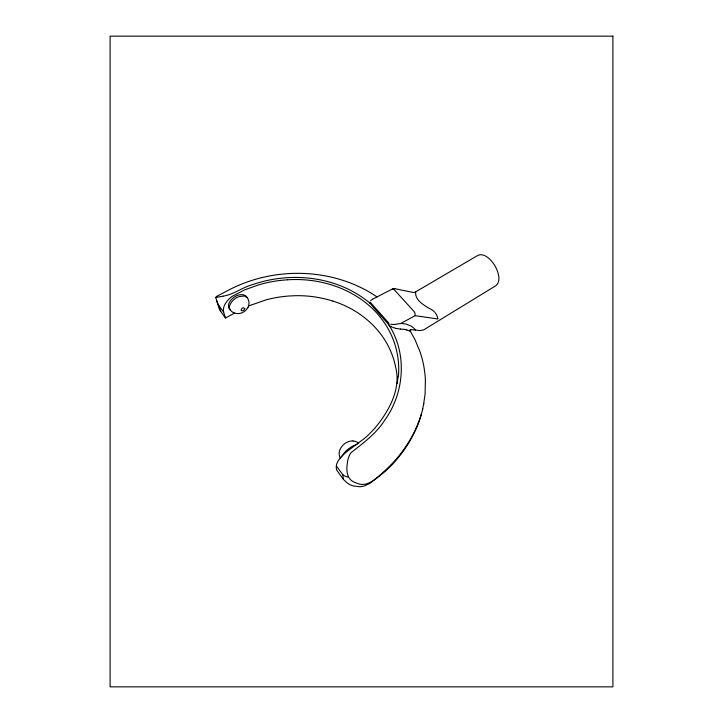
<?xml version="1.0" encoding="UTF-8"?>
<svg xmlns="http://www.w3.org/2000/svg" width="723" height="723" viewBox="0 0 723 723"><rect width="100%" height="100%" fill="white"/><g stroke="black" fill="none" stroke-linecap="round" stroke-linejoin="round"><path stroke-width="1.08" d="M422.711 408.757C419.304 424.672 411.848 439.512 402.232 452.571A132.21 132.21 0 0 1 385.232 471.369L369.923 483.362L364.293 485.983A21.292 21.292 0 0 1 359.512 486.733L352.734 485.811A20.416 20.416 0 0 1 347.591 483.28L343.714 479.71L336.773 470.221C334.55 463.741 339.665 458.382 343.859 454.279A60.136 60.136 0 0 1 349.019 449.923L364.708 438.283A108.17 108.17 0 0 0 379.015 423.027C390.781 407.302 400.904 387.176 395.635 367.13C393.764 357.632 390.113 348.504 384.998 340.289C373.185 321.428 354.062 307.682 332.914 301.12M398.147 376.52L397.135 383.561M415.626 293.267C415.635 300.126 422.783 304.275 427.871 307.618A54.261 54.261 0 0 0 430.528 309.055A14.442 14.442 0 0 1 433.728 311.233L434.387 311.875M423.551 404.636L425.115 393.827L425.377 379.548A103.172 103.172 0 0 0 420.126 352.038L414.866 339.349L410.266 331.116M422.476 410.031L423.786 403.344M415.391 330.068A13.638 13.638 0 0 0 410.574 325.802L406.227 324.13L400.885 323.398L415.192 315.671L414.975 313.357A9.887 9.887 0 0 0 414.306 311.767L394.622 290.131A4.51 4.51 0 0 0 393.981 289.534L392.372 289.055L372.969 298.979M421.292 414.198C417.316 427.618 410.7 440.171 402.395 451.414A132.634 132.634 0 0 1 385.332 470.275C378.274 476.701 367.401 488.658 356.276 482.955C346.941 480.271 346.136 471.586 347.293 463.362C347.754 459.584 348.73 455.725 351.071 452.652C363.163 443.1 376.041 433.773 384.528 420.497C404.509 393.122 407.492 353.764 388.866 324.916M248.269 306.877L247.881 307.691M341.283 456.909L345.522 451.441M370.7 300.515L372.67 299.132M217.126 296.168L227.628 290.619C271.649 267.112 327.953 267.257 370.962 293.032M415.472 291.965L477.903 255.364C482.937 253.032 488.197 257.334 491.405 260.913A32.219 32.219 0 0 1 497.433 271.125C499.06 275.662 500.289 282.341 495.87 285.684L423.651 329.887L420.126 330.574A13.529 13.529 0 0 1 419.114 330.492L411.26 329.634M220.126 296.71L215.734 297.533L219.177 308.459A10.556 10.556 0 0 0 220.705 311.414L225.504 317.984L234.541 313.095A11.008 11.008 0 0 0 247.727 307.609M248.604 305.956L266.552 299.711A125.775 125.775 0 0 1 289.037 295.996L295.544 295.698A115.743 115.743 0 0 1 332.914 301.12M356.999 444.374L353.339 445.793A32.887 32.887 0 0 0 345.567 451.486M400.641 323.461L395.653 324.329M223.29 296.114C233.637 294.496 242.06 287.582 252.038 284.799C290.908 271.116 337.505 276.159 369.697 302.955L388.712 324.681M222.991 296.168L220.768 296.593M280.117 280.443L287.492 279.747M395.246 324.365L392.86 324.464M392.761 324.455L390.745 324.275M400.678 329.082L403.877 329.336A22.033 22.033 0 0 1 406.118 329.76L406.742 329.923M400.614 329.082L396.764 328.54M352.969 440.958C345.124 440.352 335.933 449.842 340.271 458.075M415.192 315.671L437.93 318.997M395.002 288.73L413.249 292.444A3.633 3.633 0 0 0 415.463 291.965M396.52 328.486L395.716 328.287M406.688 329.914L408.359 330.465A14.984 14.984 0 0 1 410.465 331.477L410.465 331.477M395.237 328.161L393.14 327.483M392.327 327.167L391.315 326.724M391.242 326.688L389.453 325.675M371.369 293.276L377.045 296.891M388.866 323.181L370.022 301.979L370.022 303.317M435.002 312.544L436.032 313.909A13.177 13.177 0 0 1 436.828 315.291L437.867 318.463M380.316 317.234C368.35 302.205 351.523 291.523 333.393 285.513A120.596 120.596 0 0 0 287.492 279.81M230.167 309.842C228.197 307.194 230.321 303.723 232.029 301.518A15.906 15.906 0 0 1 234.144 299.394L235.788 298.201A16.105 16.105 0 0 1 239.385 296.52L244.464 295.978L247.112 297.551C245.034 293.421 238.518 294.134 234.93 296.692A17.045 17.045 0 0 0 230.971 300.081C228.558 302.63 227.067 307.167 230.167 309.842A9.48 9.48 0 0 0 234.55 313.095M216.457 300.126A33.059 33.059 0 0 0 218.816 305.603L223.66 312.219L225.504 317.984M336.394 465.937L342.946 474.884A13.104 13.104 0 0 0 347.917 477.008M410.212 330.98L410.049 330.483M218.807 305.603L220.705 311.423M223.66 312.219C222.422 307.591 225.296 302.973 228.341 299.711A28.775 28.775 0 0 1 232.119 296.394L244.817 289.796L258.4 284.943A135.156 135.156 0 0 1 280.117 280.443M342.946 474.884L343.235 479.06M352.969 440.976A9.887 9.887 0 0 1 358.626 443.154M247.149 297.524A9.363 9.363 0 0 1 248.251 306.877M215.626 297.451A3.57 3.57 0 0 1 217.171 296.258M392.273 289.101A4.175 4.175 0 0 1 394.722 288.685M411.251 329.67A1.871 1.871 0 0 0 410.14 329.76A3.073 3.073 0 0 0 409.986 330.149M415.698 292.128A1.988 1.988 0 0 1 415.508 293.204M388.92 324.989A2.467 2.467 0 0 1 388.757 323.47M380.262 317.27A82.024 82.024 0 0 1 398.373 376.538M244.763 308.567L244.302 309.616A3.606 3.606 0 0 1 243.57 310.321L243.398 310.429A2.639 2.639 0 0 1 242.35 310.827L241.111 310.402L241.401 309.146A3.425 3.425 0 0 1 242.386 308.17A2.72 2.72 0 0 1 243.452 307.763L244.763 308.567M612.905 36.15L110.095 36.15L110.095 686.85L612.905 686.85L612.905 36.15"/></g></svg>
